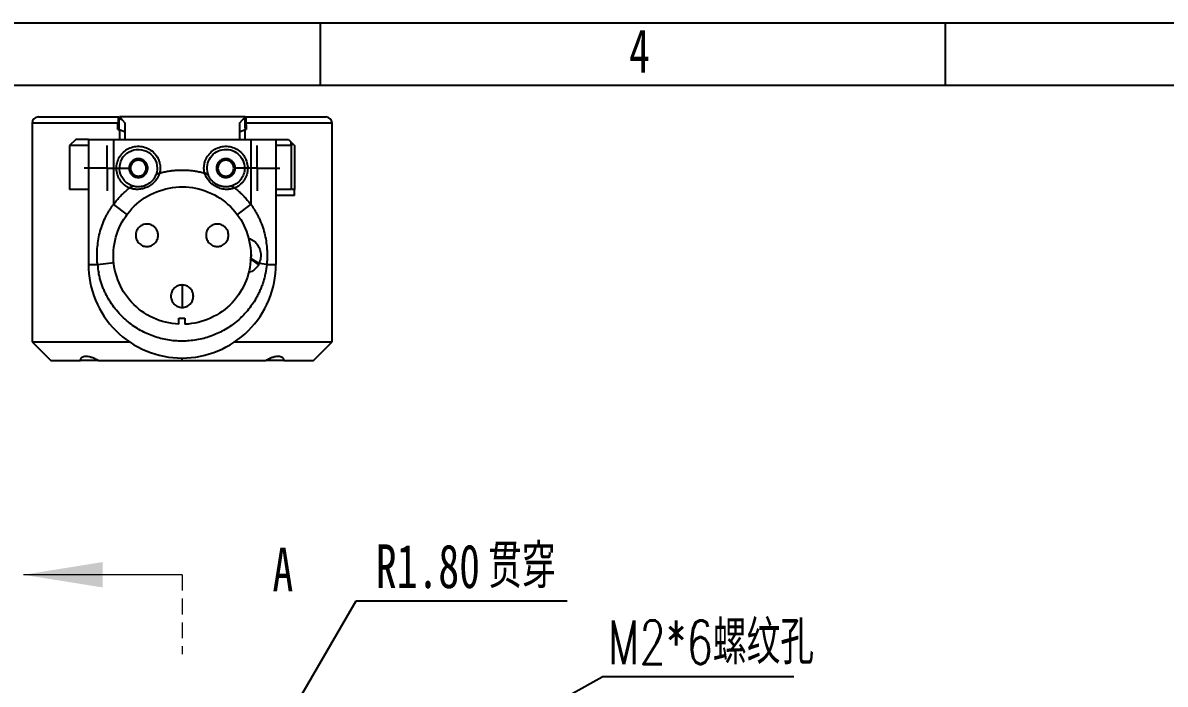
# Model space of a CAD drawing. Header units: millimetres. Extents: x 0 to 304, y 0 to 210.
# Drawn here: x 134.7 to 226.1, y 157.1 to 210 of the extents above; entities that cross this region are included whole.
import ezdxf

# ---------------------------------------------------------------- set-up
doc = ezdxf.new("R2010")
doc.units = ezdxf.units.MM
doc.linetypes.add('HIDDEN', pattern=[1.905, 1.27, -0.635])
doc.layers.add('图框', color=7, linetype='Continuous')
doc.styles.add('SLDTEXTSTYLE0', font='TXT', dxfattribs={"width": 0.7, "bigfont": 'bigfont'})
doc.styles.add('SLDTEXTSTYLE3', font='TXT', dxfattribs={"width": 0.7})
doc.dimstyles.new('SLDDIMSTYLE0', dxfattribs={"dimtxt": 3.5, "dimasz": 4.08, "dimexe": 0, "dimexo": 0.0625, "dimgap": 0.875, "dimtad": 0, "dimtih": 1, "dimtoh": 1, "dimlfac": 2, "dimrnd": 1e-09, "dimzin": 4, "dimdsep": 46, "dimtxsty": 'SLDTEXTSTYLE3', "dimsah": 1, "dimcen": 0, "dimadec": 0, "dimazin": 1, "dimtfac": 1, "dimtofl": 0, "dimtmove": 0, "dimatfit": 3, "dimfxl": 1, "dimfrac": 2, "dimtolj": 1, "dimtzin": 12, "dimarcsym": 0})
doc.dimstyles.new('SLDDIMSTYLE1', dxfattribs={"dimtxt": 0.18, "dimasz": 4.08, "dimexe": 0, "dimexo": 0.0625, "dimgap": 0, "dimtad": 0, "dimtih": 1, "dimtoh": 1, "dimdec": 0, "dimrnd": 1e-09, "dimzin": 0, "dimdsep": 46, "dimtxsty": 'Standard', "dimsah": 1, "dimcen": 0.09, "dimadec": 0, "dimazin": 0, "dimtfac": 4.08, "dimtdec": 0, "dimtofl": 0, "dimtmove": 0, "dimatfit": 3, "dimfxl": 1, "dimfrac": 2, "dimtolj": 1, "dimtzin": 0, "dimarcsym": 0})

# ---------------------------------------------------------------- blocks, each defined once
blk = doc.blocks.new('_D')
at = {"layer": '图框'}
for p, q in [((154.531, 151.922), (161.366, 163.747)), ((161.366, 163.747), (178.271, 163.747)), ((154.081, 151.143), (154.531, 151.922))]:
    blk.add_line(p, q, dxfattribs=at)
blk.add_solid([(154.531, 151.922), (157.013, 155.2), (156.133, 155.708)], dxfattribs=at)
at = {"layer": '图框', "char_height": 3.5, "attachment_point": 1}
for s, insert, style in [('R1.80', (162.954, 168.258), 'SLDTEXTSTYLE3'), ('贯穿', (171.932, 168.258), 'SLDTEXTSTYLE0')]:
    blk.add_mtext(s, dxfattribs=dict(at, insert=insert, style=style))
blk = doc.blocks.new('SW_NOTE_0_1')
at = {"layer": '图框', "color": 0}
blk.add_line((15.333, 0), (0, 0), dxfattribs=at)
at = {"layer": '图框', "color": 0, "insert": (0.455, 4.525), "char_height": 3.5, "attachment_point": 1, "style": 'SLDTEXTSTYLE0'}
blk.add_mtext('M2*6螺纹孔', dxfattribs=at)
blk = doc.blocks.new('SW_CENTERMARKSYMBOL_2')
at = {"layer": '图框', "color": 0}
for p, q in [((0, 1.25), (0, 1.825)), ((0, 0), (0, 1.25)), ((-1.25, 0), (-1.825, 0)), ((0, 0), (-1.25, 0)), ((0, 0), (0, -1.25)), ((0, 0), (1.25, 0)), ((1.25, 0), (1.825, 0)), ((0, -1.25), (0, -1.825))]:
    blk.add_line(p, q, dxfattribs=at)
blk = doc.blocks.new('SW_CENTERMARKSYMBOL_3')
at = {"layer": '图框', "color": 0}
for p, q in [((0, 1.25), (0, 1.825)), ((0, 0), (0, 1.25)), ((-1.25, 0), (-1.825, 0)), ((0, 0), (-1.25, 0)), ((0, 0), (0, -1.25)), ((0, 0), (1.25, 0)), ((1.25, 0), (1.825, 0)), ((0, -1.25), (0, -1.825))]:
    blk.add_line(p, q, dxfattribs=at)

msp = doc.modelspace()

# ---------------------------------------------------------------- linework, layer by layer
at = {"color": 7, "linetype": 'Continuous', "lineweight": 25}
for p, q in [((135.9517, 202.4697), (142.362, 202.4697)), ((142.362, 202.4697), (142.4017, 202.4697)), ((142.4017, 202.4697), (142.4262, 202.4453)), ((142.4257, 202.3565), (142.6192, 202.2523)), ((142.4262, 202.4453), (142.6192, 202.2523)), ((152.4909, 202.4697), (142.4425, 202.4697)), ((142.6192, 202.2523), (142.9017, 201.9697)), ((152.0319, 201.9697), (152.3134, 202.2513)), ((152.3134, 202.2513), (152.5071, 202.445)), ((152.5075, 202.3557), (152.3134, 202.2513)), ((152.5071, 202.445), (152.5319, 202.4697)), ((152.5319, 202.4697), (152.5564, 202.4697)), ((152.5564, 202.4697), (158.9517, 202.4697)), ((135.4517, 201.9697), (135.4517, 184.4697)), ((142.3226, 201.9697), (135.4517, 201.9697)), ((142.3226, 201.4697), (142.3226, 201.9697)), ((142.4431, 201.4398), (142.4431, 200.6697)), ((142.9017, 201.251), (142.4431, 201.4398)), ((142.9017, 200.6697), (142.9017, 201.251)), ((152.4899, 201.4394), (152.0319, 201.2508)), ((152.0319, 201.2508), (152.0319, 200.6697)), ((152.4899, 200.6697), (152.4899, 201.4394)), ((152.5808, 201.4697), (152.5808, 201.9697)), ((159.4517, 201.9697), (152.5808, 201.9697)), ((159.4517, 184.4697), (159.4517, 201.9697)), ((138.9517, 200.6697), (138.4517, 200.1697)), ((138.4517, 200.1697), (138.4517, 196.6697)), ((139.9517, 200.1697), (138.4517, 200.1697)), ((139.9517, 200.6697), (138.9517, 200.6697)), ((139.9517, 200.6697), (139.9517, 190.6697)), ((141.9517, 200.6697), (141.9517, 195.4529)), ((141.9517, 200.6697), (152.9517, 200.6697)), ((152.9517, 200.6697), (152.9517, 195.4529)), ((154.9517, 200.6697), (154.9517, 190.6697)), ((154.9517, 200.6697), (155.9517, 200.6697)), ((156.1739, 200.1697), (154.9517, 200.1697)), ((155.9517, 200.6697), (156.1739, 200.4475)), ((156.1739, 200.1697), (156.1739, 200.4475)), ((156.1739, 200.1697), (156.1739, 196.6697)), ((156.2248, 200.3966), (156.185, 200.4365)), ((156.2248, 200.3966), (156.2248, 200.2124)), ((156.2248, 200.3966), (156.4517, 200.1697)), ((156.4517, 200.1697), (156.4517, 196.6697)), ((139.9517, 196.6697), (138.4517, 196.6697)), ((156.1739, 196.6697), (154.9517, 196.6697)), ((156.4517, 196.6697), (156.2248, 196.6697)), ((141.9517, 195.4529), (143.0468, 194.6399)), ((151.8543, 194.6382), (152.9517, 195.4529)), ((153.5737, 190.6524), (152.8957, 191.1264)), ((152.9117, 191.1651), (153.6131, 190.7328)), ((140.6798, 190.6697), (142.0034, 190.8065)), ((154.2236, 190.6697), (153.6131, 190.7328)), ((147.4517, 189.0197), (147.4517, 187.2197)), ((147.1777, 185.8766), (147.1777, 186.3697)), ((147.1777, 186.3697), (147.6777, 186.3697)), ((147.6777, 186.3697), (147.6777, 185.8744)), ((135.4517, 184.4697), (136.9517, 182.9697)), ((157.9517, 182.9697), (159.4517, 184.4697)), ((147.4517, 182.9697), (147.4517, 183.1697))]:
    msp.add_line(p, q, dxfattribs=at)
at = {"color": 7, "linetype": 'Continuous', "lineweight": 18}
msp.add_line((147.4517, 165.8221), (134.7517, 165.8221), dxfattribs=at)
at = {"color": 7, "linetype": 'HIDDEN', "lineweight": 18}
msp.add_line((147.4517, 165.8221), (147.4517, 159.4721), dxfattribs=at)
at = {"color": 7, "linetype": 'Continuous', "lineweight": 25}
for centre, start, end in [((135.9517, 201.9697), 90, 180), ((158.9517, 201.9697), 0, 90)]:
    msp.add_arc(centre, 0.5, start, end, dxfattribs=at)
for points in [[(142.3226, 201.4696), (142.3489, 201.8043), (142.3753, 202.1378), (142.4017, 202.4698)], [(142.4257, 202.3565), (142.4258, 202.3861), (142.4259, 202.4157), (142.4262, 202.4453)], [(152.5071, 202.445), (152.5074, 202.4152), (152.5075, 202.3855), (152.5075, 202.3557)], [(152.5111, 201.4697), (152.51, 201.7785), (152.5088, 202.0734), (152.5075, 202.3557)], [(152.5319, 202.4698), (152.5482, 202.138), (152.5645, 201.8045), (152.5808, 201.4696)], [(142.3226, 201.4697), (142.3558, 201.4697), (142.389, 201.4697), (142.4222, 201.4697)], [(142.4222, 201.4697), (142.4292, 201.4598), (142.4361, 201.4498), (142.4431, 201.4398)], [(142.9017, 201.251), (142.9017, 201.4992), (142.9017, 201.7385), (142.9017, 201.9697)], [(152.0319, 201.9697), (152.0319, 201.7385), (152.0319, 201.4991), (152.0319, 201.2508)], [(152.5111, 201.4697), (152.504, 201.4596), (152.497, 201.4495), (152.4899, 201.4394)], [(152.5111, 201.4697), (152.5344, 201.4697), (152.5576, 201.4697), (152.5808, 201.4697)], [(144.7017, 198.3697), (144.7017, 198.2716), (144.6627, 198.0752), (144.4959, 197.8256), (144.2462, 197.6588), (143.9517, 197.6002), (143.6572, 197.6588), (143.4076, 197.8256), (143.2408, 198.0752), (143.1822, 198.3697), (143.2408, 198.6642), (143.4076, 198.9139), (143.6572, 199.0807), (143.9517, 199.1392), (144.2462, 199.0807), (144.4959, 198.9139), (144.6627, 198.6642), (144.7017, 198.4679), (144.7017, 198.3697)], [(144.584, 198.3697), (144.584, 198.287), (144.551, 198.1215), (144.4104, 197.911), (144.2, 197.7704), (143.9517, 197.721), (143.7035, 197.7704), (143.493, 197.911), (143.3524, 198.1215), (143.303, 198.3697), (143.3524, 198.618), (143.493, 198.8284), (143.7035, 198.9691), (143.9517, 199.0184), (144.2, 198.9691), (144.4104, 198.8284), (144.551, 198.618), (144.584, 198.4525), (144.584, 198.3697)], [(145.4517, 198.3697), (145.4517, 198.1796), (145.4152, 197.9896), (145.3446, 197.8131)], [(151.7017, 198.3697), (151.7017, 198.2716), (151.6627, 198.0752), (151.4959, 197.8256), (151.2462, 197.6588), (150.9517, 197.6002), (150.6572, 197.6588), (150.4076, 197.8256), (150.2408, 198.0752), (150.1822, 198.3697), (150.2408, 198.6642), (150.4076, 198.9139), (150.6572, 199.0807), (150.9517, 199.1392), (151.2462, 199.0807), (151.4959, 198.9139), (151.6627, 198.6642), (151.7017, 198.4679), (151.7017, 198.3697)], [(151.584, 198.3697), (151.584, 198.287), (151.551, 198.1215), (151.4104, 197.911), (151.2, 197.7704), (150.9517, 197.721), (150.7035, 197.7704), (150.493, 197.911), (150.3524, 198.1215), (150.303, 198.3697), (150.3524, 198.618), (150.493, 198.8284), (150.7035, 198.9691), (150.9517, 199.0184), (151.2, 198.9691), (151.4104, 198.8284), (151.551, 198.618), (151.584, 198.4525), (151.584, 198.3697)], [(145.6579, 197.9807), (145.6535, 197.985), (145.649, 197.9892), (145.6446, 197.9935)], [(149.2589, 197.9935), (149.2544, 197.9892), (149.25, 197.985), (149.2455, 197.9807)], [(143.237, 196.7897), (143.2377, 196.7836), (143.2385, 196.7775), (143.2392, 196.7713)], [(151.6642, 196.7713), (151.665, 196.7775), (151.6657, 196.7836), (151.6664, 196.7897)], [(144.6371, 193.8947), (144.7549, 193.8947), (144.9905, 193.8479), (145.2901, 193.6477), (145.4903, 193.3481), (145.5606, 192.9947), (145.4903, 192.6413), (145.2901, 192.3418), (144.9905, 192.1416), (144.6371, 192.0713), (144.2837, 192.1416), (143.9842, 192.3418), (143.784, 192.6413), (143.7137, 192.9947), (143.784, 193.3481), (143.9842, 193.6477), (144.2837, 193.8479), (144.5193, 193.8947), (144.6371, 193.8947)], [(150.2663, 193.8947), (150.3841, 193.8947), (150.6197, 193.8479), (150.9193, 193.6477), (151.1194, 193.3481), (151.1897, 192.9947), (151.1194, 192.6413), (150.9193, 192.3418), (150.6197, 192.1416), (150.2663, 192.0713), (149.9129, 192.1416), (149.6133, 192.3418), (149.4132, 192.6413), (149.3429, 192.9947), (149.4132, 193.3481), (149.6133, 193.6477), (149.9129, 193.8479), (150.1485, 193.8947), (150.2663, 193.8947)], [(140.6798, 190.6697), (140.7009, 190.435), (140.7346, 190.2012), (140.7806, 189.9697)], [(154.2236, 190.6697), (154.2026, 190.4337), (154.1689, 190.1999), (154.123, 189.9697)], [(147.4517, 189.0197), (147.5695, 189.0197), (147.8051, 188.9729), (148.1047, 188.7727), (148.3049, 188.4731), (148.3751, 188.1197), (148.3049, 187.7663), (148.1047, 187.4668), (147.8051, 187.2666), (147.4517, 187.1963), (147.0983, 187.2666), (146.7987, 187.4668), (146.5986, 187.7663), (146.5283, 188.1197), (146.5986, 188.4731), (146.7987, 188.7727), (147.0983, 188.9729), (147.3339, 189.0197), (147.4517, 189.0197)]]:
    msp.add_open_spline(points, degree=3, dxfattribs=at)
for points, knots in [([(142.362, 202.4697), (142.357, 202.4697), (142.3521, 202.4579), (142.3427, 202.4104), (142.3384, 202.3755), (142.331, 202.2845), (142.3279, 202.2293), (142.3238, 202.106), (142.3226, 202.0384), (142.3226, 201.9697)], [0, 0, 0, 0, 0.25, 0.25, 0.5, 0.5, 0.75, 0.75, 1, 1, 1, 1]), ([(142.4222, 201.4697), (142.4228, 201.6209), (142.4238, 201.9176), (142.4251, 202.2121), (142.4257, 202.3565)], [0, 0, 0, 0, 0.5097763, 1, 1, 1, 1]), ([(152.5808, 201.9697), (152.5808, 202.0388), (152.5801, 202.1066), (152.5775, 202.2301), (152.5756, 202.2858), (152.571, 202.3759), (152.5683, 202.411), (152.5626, 202.4578), (152.5595, 202.4697), (152.5564, 202.4697)], [0, 0, 0, 0, 0.25, 0.25, 0.5, 0.5, 0.75, 0.75, 1, 1, 1, 1]), ([(139.9517, 200.6697), (139.9522, 200.6697), (139.9531, 200.6697), (139.9605, 200.6697), (139.9723, 200.6697), (139.989, 200.6697), (140.0104, 200.6697), (140.0366, 200.6697), (140.0676, 200.6697), (140.1384, 200.6697), (140.2774, 200.6697), (140.5286, 200.6697), (140.8329, 200.6697), (141.1239, 200.6697), (141.3704, 200.6697), (141.5608, 200.6697), (141.755, 200.6697), (141.8859, 200.6697), (141.9517, 200.6697)], [0, 0, 0, 0, 0.0315326, 0.0628402, 0.0939977, 0.1250813, 0.1561677, 0.1873335, 0.2186549, 0.2502068, 0.3750773, 0.5000366, 0.6249071, 0.7498664, 0.812689, 0.8749111, 0.9371443, 1, 1, 1, 1]), ([(152.9517, 200.6697), (152.9847, 200.6697), (153.0505, 200.6697), (153.1486, 200.6697), (153.2458, 200.6697), (153.3421, 200.6697), (153.4374, 200.6697), (153.5318, 200.6697), (153.6252, 200.6697), (153.8085, 200.6697), (154.0705, 200.6697), (154.3747, 200.6697), (154.626, 200.6697), (154.7803, 200.6697), (154.869, 200.6697), (154.9166, 200.6697), (154.9463, 200.6697), (154.9499, 200.6697), (154.9517, 200.6697)], [0, 0, 0, 0, 0.03153262, 0.06284015, 0.09399766, 0.12508127, 0.15616768, 0.18733354, 0.21865493, 0.2502068, 0.37507726, 0.5000366, 0.62490706, 0.7498664, 0.81268897, 0.87491107, 0.93714432, 1, 1, 1, 1]), ([(143.2392, 196.7713), (143.2142, 196.7829), (143.1643, 196.8059), (143.0917, 196.8448), (143.0211, 196.8868), (142.9525, 196.9322), (142.886, 196.9808), (142.7791, 197.0669), (142.6408, 197.2013), (142.4898, 197.3975), (142.3673, 197.6128), (142.2467, 197.9196), (142.1787, 198.3305), (142.238, 198.8259), (142.4329, 199.2853), (142.7481, 199.6722), (143.1586, 199.9559), (143.6319, 200.1141), (144.1305, 200.1341), (144.615, 200.0144), (145.0469, 199.7646), (145.3348, 199.4637), (145.5079, 199.1832), (145.6066, 198.9561), (145.6729, 198.7175), (145.701, 198.499), (145.7031, 198.3068), (145.6903, 198.1423), (145.6687, 198.0346), (145.6579, 197.9807)], [0, 0, 0, 0, 0.0104738, 0.0209031, 0.0313111, 0.0417211, 0.0521562, 0.0626398, 0.093919, 0.1252335, 0.1565127, 0.1878271, 0.2502634, 0.3126997, 0.3751359, 0.4375722, 0.5000085, 0.5624447, 0.624881, 0.6873173, 0.7497535, 0.8121898, 0.8434691, 0.8747835, 0.9060627, 0.9373771, 0.9582747, 0.9790868, 1, 1, 1, 1]), ([(143.5612, 196.9214), (143.2928, 196.9938), (143.0453, 197.1426), (142.6657, 197.549), (142.5341, 197.806), (142.4263, 198.3516), (142.4502, 198.6393), (142.6466, 199.1596), (142.8188, 199.3914), (143.2602, 199.7296), (143.5288, 199.8355), (144.0823, 199.8897), (144.3663, 199.8379), (144.865, 199.5917), (145.0789, 199.3977), (145.3725, 198.9254), (145.4517, 198.6478), (145.4517, 198.3697)], [0, 0, 0, 0, 0.125, 0.125, 0.25, 0.25, 0.375, 0.375, 0.5, 0.5, 0.625, 0.625, 0.75, 0.75, 0.875, 0.875, 1, 1, 1, 1]), ([(149.2455, 197.9807), (149.2397, 198.0076), (149.2282, 198.0614), (149.2158, 198.1428), (149.207, 198.2245), (149.2022, 198.3065), (149.2012, 198.3889), (149.2059, 198.5261), (149.2305, 198.7174), (149.2967, 198.9559), (149.3955, 199.1831), (149.5685, 199.4637), (149.8565, 199.7646), (150.2884, 200.0144), (150.7729, 200.1341), (151.2715, 200.1141), (151.7448, 199.9559), (152.1553, 199.6722), (152.4705, 199.2853), (152.6654, 198.8259), (152.7248, 198.3305), (152.6568, 197.9196), (152.5362, 197.6129), (152.4138, 197.3976), (152.2626, 197.2014), (152.1047, 197.0478), (151.9522, 196.9309), (151.8129, 196.8424), (151.7138, 196.7951), (151.6642, 196.7713)], [0, 0, 0, 0, 0.0104738, 0.0209031, 0.0313111, 0.0417211, 0.0521562, 0.0626398, 0.093919, 0.1252335, 0.1565127, 0.1878271, 0.2502634, 0.3126997, 0.3751359, 0.4375722, 0.5000085, 0.5624447, 0.624881, 0.6873173, 0.7497535, 0.8121898, 0.8434691, 0.8747835, 0.9060627, 0.9373771, 0.9582747, 0.9790868, 1, 1, 1, 1]), ([(149.5588, 197.8131), (149.4771, 198.0175), (149.4412, 198.2401), (149.4676, 198.6795), (149.53, 198.8961), (149.7411, 199.2824), (149.8898, 199.4518), (150.2455, 199.7112), (150.4522, 199.8011), (150.8845, 199.8843), (151.1098, 199.8775), (151.5363, 199.7686), (151.7372, 199.6664), (152.0766, 199.3861), (152.2149, 199.2081), (152.4025, 198.8098), (152.4517, 198.5898), (152.4517, 198.3697)], [0, 0, 0, 0, 0.125, 0.125, 0.25, 0.25, 0.375, 0.375, 0.5, 0.5, 0.625, 0.625, 0.75, 0.75, 0.875, 0.875, 1, 1, 1, 1]), ([(152.4517, 198.3697), (152.4517, 198.2063), (152.4248, 198.0429), (152.3198, 197.7333), (152.2418, 197.5872), (152.0431, 197.3278), (151.9223, 197.2144), (151.6507, 197.0325), (151.5, 196.964), (151.3422, 196.9214)], [0, 0, 0, 0, 0.25, 0.25, 0.5, 0.5, 0.75, 0.75, 1, 1, 1, 1]), ([(145.6446, 197.9935), (145.6369, 197.966), (145.6219, 197.9119), (145.5939, 197.8319), (145.5625, 197.7542), (145.5272, 197.6787), (145.4883, 197.6054), (145.43, 197.5079), (145.3466, 197.3892), (145.2275, 197.2514), (145.0912, 197.1231), (144.9363, 197.005), (144.7675, 196.9006), (144.5272, 196.785), (144.2764, 196.7087), (144.0329, 196.6731), (143.8602, 196.6658), (143.6952, 196.6741), (143.5389, 196.697), (143.3843, 196.7343), (143.2869, 196.771), (143.237, 196.7897)], [0, 0, 0, 0, 0.032941, 0.0649543, 0.0961118, 0.126491, 0.1561751, 0.1852531, 0.2459432, 0.3038477, 0.3627588, 0.4205991, 0.4792825, 0.5373186, 0.6537792, 0.7104429, 0.7698265, 0.8240912, 0.8801512, 0.9386091, 1, 1, 1, 1]), ([(145.3446, 197.8131), (145.3185, 197.7478), (145.2875, 197.6836), (145.218, 197.5622), (145.1787, 197.5036), (145.0874, 197.3873), (145.0359, 197.3304), (144.9241, 197.2249), (144.8639, 197.1767), (144.7391, 197.091), (144.6749, 197.0536), (144.5431, 196.9894), (144.4733, 196.9615), (144.3283, 196.9159), (144.2531, 196.8983), (144.1012, 196.8754), (144.0249, 196.87), (143.9517, 196.8698)], [0, 0, 0, 0, 0.125, 0.125, 0.25, 0.25, 0.375, 0.375, 0.5, 0.5, 0.625, 0.625, 0.75, 0.75, 0.875, 0.875, 1, 1, 1, 1]), ([(145.6446, 197.9935), (145.5917, 197.9633), (145.4931, 197.9071), (145.3916, 197.8429), (145.3446, 197.8131)], [0, 0, 0, 0, 0.5366432, 1, 1, 1, 1]), ([(145.6579, 197.9807), (145.7167, 197.9962), (145.834, 198.027), (146.0113, 198.0674), (146.1891, 198.1034), (146.3676, 198.1344), (146.5467, 198.1607), (146.7264, 198.1823), (146.9069, 198.199), (147.0879, 198.211), (147.2696, 198.2181), (147.5123, 198.2213), (147.8152, 198.2134), (148.177, 198.1848), (148.5362, 198.1366), (148.8932, 198.0706), (149.1279, 198.0107), (149.2455, 197.9807)], [0, 0, 0, 0, 0.0502068, 0.1002744, 0.1502376, 0.2001316, 0.2499917, 0.2998534, 0.349752, 0.3997228, 0.449801, 0.5000215, 0.6002875, 0.700136, 0.799849, 0.8997097, 1, 1, 1, 1]), ([(151.6664, 196.7897), (151.6402, 196.7795), (151.5886, 196.7593), (151.5088, 196.7339), (151.4286, 196.7126), (151.3479, 196.6955), (151.2667, 196.6826), (151.1849, 196.6737), (151.1024, 196.6687), (150.9812, 196.6672), (150.82, 196.6776), (150.6129, 196.7158), (150.4051, 196.7782), (150.2001, 196.8666), (150.0064, 196.9775), (149.8319, 197.1063), (149.6771, 197.2491), (149.5531, 197.3939), (149.4521, 197.5394), (149.3718, 197.6836), (149.3051, 197.8358), (149.2745, 197.94), (149.2589, 197.9935)], [0, 0, 0, 0, 0.0325032, 0.0641317, 0.0949548, 0.1250471, 0.1544879, 0.183362, 0.2117592, 0.2397742, 0.305926, 0.3692591, 0.4354662, 0.5000349, 0.5645964, 0.6308108, 0.694137, 0.7602957, 0.8166852, 0.8749807, 0.9358803, 1, 1, 1, 1]), ([(149.5588, 197.8131), (149.5361, 197.8276), (149.4889, 197.8577), (149.4164, 197.9021), (149.339, 197.9481), (149.2862, 197.978), (149.2589, 197.9935)], [0, 0, 0, 0, 0.22291357, 0.46358806, 0.72246151, 1, 1, 1, 1]), ([(151.3422, 196.9214), (151.3141, 196.9144), (151.2585, 196.9004), (151.1727, 196.8853), (151.0864, 196.875), (150.9987, 196.8696), (150.9088, 196.8696), (150.8166, 196.8751), (150.7233, 196.8863), (150.6303, 196.9037), (150.5391, 196.9267), (150.4504, 196.9551), (150.3642, 196.9886), (150.2805, 197.0273), (150.1994, 197.071), (150.1208, 197.1198), (150.0449, 197.1738), (149.9717, 197.233), (149.902, 197.2969), (149.8371, 197.3649), (149.7774, 197.4353), (149.7235, 197.5072), (149.6751, 197.5806), (149.6316, 197.6559), (149.5921, 197.7336), (149.57, 197.7864), (149.5588, 197.8131)], [0, 0, 0, 0, 0.0456926, 0.0904799, 0.1340631, 0.1766492, 0.2196388, 0.2626766, 0.3051965, 0.3467008, 0.3866463, 0.4252193, 0.4628497, 0.5, 0.5371503, 0.5747807, 0.6133537, 0.6532992, 0.6948035, 0.7373234, 0.7803612, 0.8233508, 0.8659369, 0.9095201, 0.9543074, 1, 1, 1, 1]), ([(147.1777, 185.8766), (146.469, 185.9119), (145.7676, 186.0861), (144.4818, 186.6865), (143.8979, 187.1125), (142.9339, 188.1538), (142.554, 188.7686), (142.0542, 190.0968), (141.9345, 190.8096), (141.973, 192.2281), (142.1311, 192.9333), (142.7021, 194.2324), (143.1148, 194.8258), (144.1339, 195.8133), (144.74, 196.2071), (146.0564, 196.7369), (146.7663, 196.8728), (148.1853, 196.8666), (148.894, 196.7245), (150.2057, 196.1831), (150.8083, 195.7841), (151.8187, 194.7877), (152.2262, 194.1907), (152.7858, 192.8867), (152.9378, 192.1801), (152.9638, 190.7613), (152.8379, 190.0496), (152.3265, 188.7259), (151.9413, 188.1143), (150.9681, 187.0815), (150.3805, 186.6606), (149.0896, 186.0715), (148.3866, 185.9035), (147.6777, 185.8744)], [0, 0, 0, 0, 0.0625, 0.0625, 0.125, 0.125, 0.1875, 0.1875, 0.25, 0.25, 0.3125, 0.3125, 0.375, 0.375, 0.4375, 0.4375, 0.5, 0.5, 0.5625, 0.5625, 0.625, 0.625, 0.6875, 0.6875, 0.75, 0.75, 0.8125, 0.8125, 0.875, 0.875, 0.9375, 0.9375, 1, 1, 1, 1]), ([(141.9517, 195.4529), (141.989, 195.5023), (142.0634, 195.601), (142.1799, 195.745), (142.2997, 195.8856), (142.4231, 196.0228), (142.5501, 196.1564), (142.6807, 196.2865), (142.8149, 196.4132), (142.9527, 196.5363), (143.0938, 196.6562), (143.1907, 196.7329), (143.2392, 196.7713)], [0, 0, 0, 0, 0.100439, 0.2005857, 0.3005128, 0.4002931, 0.5, 0.5997069, 0.6994872, 0.7994143, 0.899561, 1, 1, 1, 1]), ([(143.5612, 196.9214), (143.5361, 196.912), (143.4837, 196.8923), (143.4046, 196.8609), (143.3214, 196.8266), (143.2658, 196.8023), (143.237, 196.7897)], [0, 0, 0, 0, 0.22288137, 0.46354654, 0.72243119, 1, 1, 1, 1]), ([(143.9516, 196.8697), (143.8835, 196.8696), (143.8194, 196.8741), (143.6895, 196.8913), (143.6244, 196.9044), (143.5612, 196.9214)], [0, 0, 0, 0, 0.5, 0.5, 1, 1, 1, 1]), ([(151.6664, 196.7897), (151.6106, 196.8139), (151.5065, 196.859), (151.3942, 196.9017), (151.3422, 196.9214)], [0, 0, 0, 0, 0.5364195, 1, 1, 1, 1]), ([(151.6642, 196.7713), (151.7127, 196.7329), (151.8096, 196.6561), (151.9508, 196.5363), (152.0885, 196.4132), (152.2227, 196.2865), (152.3533, 196.1564), (152.4803, 196.0228), (152.6037, 195.8856), (152.7235, 195.745), (152.84, 195.601), (152.9144, 195.5023), (152.9517, 195.4529)], [0, 0, 0, 0, 0.100439, 0.2005857, 0.3005128, 0.4002931, 0.5, 0.5997069, 0.6994872, 0.7994143, 0.899561, 1, 1, 1, 1]), ([(156.4517, 196.1697), (156.4517, 196.2511), (156.4517, 196.4157), (156.4517, 196.5844), (156.4517, 196.6697)], [0, 0, 0, 0, 0.4942675, 1, 1, 1, 1]), ([(156.4517, 196.1697), (156.1643, 196.1697), (155.6983, 196.1697), (155.1585, 196.1697), (154.9517, 196.1697)], [0, 0, 0, 0, 0.6168296, 1, 1, 1, 1]), ([(140.6798, 190.6697), (140.6749, 190.7297), (140.6649, 190.8496), (140.6554, 191.0298), (140.6496, 191.2099), (140.648, 191.3899), (140.6505, 191.5699), (140.6571, 191.7497), (140.6767, 192.0787), (140.7308, 192.5589), (140.8553, 193.1757), (141.0396, 193.7826), (141.2366, 194.2521), (141.4106, 194.5981), (141.5348, 194.8227), (141.6665, 195.04), (141.8047, 195.2505), (141.9029, 195.3857), (141.9517, 195.4529)], [0, 0, 0, 0, 0.03553623, 0.07096764, 0.10632544, 0.141641, 0.17694584, 0.21227148, 0.2476494, 0.37117561, 0.4974355, 0.62135197, 0.74950074, 0.80089603, 0.85158716, 0.90162949, 0.95108057, 1, 1, 1, 1]), ([(152.9517, 195.4529), (152.9786, 195.4162), (153.0326, 195.3426), (153.111, 195.2295), (153.1876, 195.1139), (153.2624, 194.9957), (153.3351, 194.8749), (153.4057, 194.7515), (153.4742, 194.6255), (153.5406, 194.497), (153.6778, 194.2164), (153.86, 193.7814), (154.047, 193.1772), (154.1739, 192.5615), (154.2323, 192.0366), (154.2533, 191.6159), (154.2564, 191.3001), (154.248, 190.9843), (154.2317, 190.7747), (154.2236, 190.6697)], [0, 0, 0, 0, 0.02677771, 0.05378956, 0.08104664, 0.10855972, 0.13633928, 0.16439551, 0.19273829, 0.2213772, 0.25032154, 0.37852832, 0.50244433, 0.62782645, 0.75198684, 0.81406185, 0.87597812, 0.93790206, 1, 1, 1, 1]), ([(152.7634, 192.7313), (152.7841, 192.7284), (152.9037, 192.7117), (153.1176, 192.5988), (153.3866, 192.3847), (153.6099, 192.0607), (153.7255, 191.7053), (153.7525, 191.3952), (153.7369, 191.0802), (153.6625, 190.8714), (153.6131, 190.7328)], [0, 0, 0, 0, 0.0326833, 0.1889741, 0.3467614, 0.507003, 0.6702892, 0.7534557, 0.8364002, 1, 1, 1, 1]), ([(152.9493, 191.4836), (152.95, 191.4818), (152.9644, 191.4478), (152.9804, 191.3744), (152.9576, 191.2658), (152.9275, 191.1997), (152.9117, 191.1651)], [0, 0, 0, 0, 0.0177461, 0.3374469, 0.6526522, 1, 1, 1, 1]), ([(139.9517, 190.6697), (139.9517, 190.6697), (140.0175, 190.6697), (140.2683, 190.6697), (140.4531, 190.6697), (140.6798, 190.6697)], [0, 0, 0, 0, 0.5, 0.5, 1, 1, 1, 1]), ([(139.9517, 190.6697), (139.9517, 189.688), (140.1469, 188.7066), (140.8983, 186.8926), (141.4542, 186.0606), (142.8426, 184.6722), (143.6746, 184.1163), (145.4886, 183.3649), (146.47, 183.1697), (148.4335, 183.1697), (149.4148, 183.3649), (151.2289, 184.1163), (152.0608, 184.6722), (153.4492, 186.0606), (154.0051, 186.8926), (154.7565, 188.7066), (154.9517, 189.688), (154.9517, 190.6697)], [0, 0, 0, 0, 0.125, 0.125, 0.25, 0.25, 0.375, 0.375, 0.5, 0.5, 0.625, 0.625, 0.75, 0.75, 0.875, 0.875, 1, 1, 1, 1]), ([(153.5737, 190.6524), (153.5205, 190.5671), (153.4101, 190.39), (153.1604, 190.1773), (152.9349, 190.0438), (152.7866, 190.0202), (152.7572, 190.0155)], [0, 0, 0, 0, 0.2494728, 0.5181968, 0.9043943, 1, 1, 1, 1]), ([(153.6131, 190.7328), (153.6068, 190.7191), (153.5942, 190.6918), (153.5805, 190.6655), (153.5737, 190.6524)], [0, 0, 0, 0, 0.5001687, 1, 1, 1, 1]), ([(154.2236, 190.6697), (154.4504, 190.6697), (154.6352, 190.6697), (154.8859, 190.6697), (154.9517, 190.6697), (154.9517, 190.6697)], [0, 0, 0, 0, 0.5, 0.5, 1, 1, 1, 1]), ([(154.123, 189.9697), (154.1101, 189.9073), (154.0844, 189.7832), (154.0394, 189.5994), (153.9902, 189.4189), (153.9365, 189.2418), (153.8787, 189.0681), (153.8169, 188.898), (153.7512, 188.7314), (153.682, 188.5685), (153.6093, 188.4093), (153.5334, 188.2537), (153.4544, 188.1019), (153.3725, 187.9538), (153.1134, 187.5117), (152.619, 186.8358), (151.7672, 186.014), (150.807, 185.3638), (149.7353, 184.8806), (148.6145, 184.5879), (147.4525, 184.49), (146.2898, 184.5873), (145.167, 184.8805), (144.095, 185.3651), (143.2643, 185.9282), (142.6363, 186.4939), (142.1936, 186.9789), (141.7923, 187.5132), (141.5075, 187.9828), (141.3067, 188.3785), (141.1753, 188.6709), (141.0551, 188.9767), (140.948, 189.2958), (140.8537, 189.6274), (140.805, 189.8547), (140.7804, 189.9697)], [0, 0, 0, 0, 0.0102717, 0.0204313, 0.0304796, 0.0404172, 0.0502451, 0.0599639, 0.0695743, 0.0790772, 0.0884733, 0.0977634, 0.1069483, 0.1160286, 0.1250053, 0.189456, 0.2499791, 0.3146265, 0.3749634, 0.4382024, 0.4999596, 0.5615774, 0.6249413, 0.6856109, 0.7499378, 0.7854425, 0.8214172, 0.8554131, 0.8928602, 0.9096438, 0.9268491, 0.9444817, 0.9625474, 0.9810516, 1, 1, 1, 1]), ([(147.6777, 186.3437), (147.6023, 186.3348), (147.4357, 186.3151), (147.269, 186.3361), (147.1777, 186.3476)], [0, 0, 0, 0, 0.452027, 1, 1, 1, 1]), ([(135.4517, 184.4697), (135.4715, 184.4697), (135.5112, 184.4697), (135.8299, 184.4697), (136.3328, 184.4697), (137.0299, 184.4697), (137.9041, 184.4697), (138.9424, 184.4697), (140.1248, 184.4697), (141.4379, 184.4697), (142.494, 184.4697), (143.1258, 184.4697), (143.2599, 184.4697)], [0, 0, 0, 0, 0.10788194, 0.21576387, 0.32364581, 0.43152775, 0.53940969, 0.64729162, 0.75517356, 0.8630555, 0.97093744, 1, 1, 1, 1]), ([(151.6435, 184.4697), (151.7776, 184.4697), (152.4094, 184.4697), (153.4656, 184.4697), (154.7786, 184.4697), (155.961, 184.4697), (156.9993, 184.4697), (157.8735, 184.4697), (158.5706, 184.4697), (159.0735, 184.4697), (159.3923, 184.4697), (159.4319, 184.4697), (159.4517, 184.4697)], [0, 0, 0, 0, 0.0290626, 0.1369445, 0.2448264, 0.3527084, 0.4605903, 0.5684723, 0.6763542, 0.7842361, 0.8921181, 1, 1, 1, 1]), ([(136.9517, 182.9697), (136.9517, 182.9697), (136.9289, 182.9697), (137.008, 182.9697), (137.1996, 182.9697), (137.5413, 182.9697), (138.0096, 182.9697), (138.5946, 182.9697), (139.0803, 182.9697), (139.3232, 182.9697)], [0, 0, 0, 0, 0.00006341, 0.16671951, 0.3333756, 0.5000317, 0.6666878, 0.8333439, 1, 1, 1, 1]), ([(139.3232, 182.9697), (139.3243, 182.9854), (139.3265, 183.0165), (139.335, 183.06), (139.3473, 183.1004), (139.3636, 183.1376), (139.384, 183.1717), (139.4085, 183.2026), (139.4615, 183.2544), (139.5648, 183.3104), (139.7532, 183.3353), (139.9825, 183.3104), (140.1956, 183.2491), (140.3712, 183.1805), (140.504, 183.1198), (140.6395, 183.0499), (140.729, 182.9967), (140.7745, 182.9697)], [0, 0, 0, 0, 0.0380663, 0.0753479, 0.1119352, 0.147923, 0.1834105, 0.2185001, 0.253297, 0.3783789, 0.5000359, 0.6216831, 0.7467748, 0.8078318, 0.8700298, 0.9339155, 1, 1, 1, 1]), ([(140.708, 182.9697), (140.6705, 182.9697), (140.4884, 182.9697), (140.1733, 182.9697), (139.8068, 182.9697), (139.5282, 182.9697), (139.3519, 182.9697), (139.3357, 182.9697), (139.3281, 182.9697)], [0, 0, 0, 0, 0.0502647, 0.2439816, 0.4376985, 0.6314154, 0.8251323, 1, 1, 1, 1]), ([(140.7745, 182.9697), (141.7053, 182.9697), (142.7693, 182.9697), (145.0398, 182.9697), (146.2456, 182.9697), (147.4517, 182.9697)], [0, 0, 0, 0, 0.5, 0.5, 1, 1, 1, 1]), ([(147.4517, 182.9697), (148.6578, 182.9697), (149.8637, 182.9697), (152.1341, 182.9697), (153.1981, 182.9697), (154.129, 182.9697)], [0, 0, 0, 0, 0.5, 0.5, 1, 1, 1, 1]), ([(154.129, 182.9697), (154.1551, 182.9854), (154.2068, 183.0165), (154.2848, 183.06), (154.362, 183.1004), (154.4384, 183.1376), (154.514, 183.1717), (154.5886, 183.2026), (154.7259, 183.2544), (154.921, 183.3104), (155.1502, 183.3353), (155.3386, 183.3104), (155.4515, 183.2491), (155.5153, 183.1805), (155.55, 183.1198), (155.573, 183.0499), (155.5778, 182.9967), (155.5802, 182.9697)], [0, 0, 0, 0, 0.0380663, 0.0753479, 0.1119352, 0.147923, 0.1834105, 0.2185001, 0.253297, 0.3783789, 0.5000359, 0.6216831, 0.7467748, 0.8078318, 0.8700298, 0.9339155, 1, 1, 1, 1]), ([(155.5753, 182.9697), (155.5677, 182.9697), (155.5515, 182.9697), (155.3752, 182.9697), (155.0966, 182.9697), (154.7301, 182.9697), (154.415, 182.9697), (154.2329, 182.9697), (154.1954, 182.9697)], [0, 0, 0, 0, 0.1748677, 0.3685846, 0.5623015, 0.7560184, 0.9497353, 1, 1, 1, 1]), ([(155.5802, 182.9697), (155.8231, 182.9697), (156.3088, 182.9697), (156.8938, 182.9697), (157.3621, 182.9697), (157.7038, 182.9697), (157.8954, 182.9697), (157.9745, 182.9697), (157.9517, 182.9697), (157.9517, 182.9697)], [0, 0, 0, 0, 0.1666561, 0.3333122, 0.4999683, 0.6666244, 0.8332805, 0.9999366, 1, 1, 1, 1])]:
    msp.add_open_spline(points, degree=3, knots=knots, dxfattribs=at)
at = {"color": 7, "linetype": 'Continuous', "lineweight": 18}
msp.add_solid([(134.7517, 165.8221), (141.1017, 164.8061), (141.1017, 166.8381)], dxfattribs=at)
at = {"layer": '图框'}
for p, q in [((0, 210), (297, 210)), ((208.5, 210), (208.5, 205))]:
    msp.add_line(p, q, dxfattribs=at)
at = {"layer": '图框', "lineweight": 25}
msp.add_line((158.5, 210), (158.5, 205), dxfattribs=at)
at = {"layer": '图框', "linetype": 'Continuous', "lineweight": 25}
msp.add_line((25, 205), (292, 205), dxfattribs=at)

# ---------------------------------------------------------------- block references
at = {"layer": '图框'}
for name, p in [('SW_CENTERMARKSYMBOL_3', (141.4517, 198.3697)), ('SW_CENTERMARKSYMBOL_2', (153.4517, 198.3697)), ('SW_NOTE_0_1', (181.0661, 157.6427))]:
    msp.add_blockref(name, p, dxfattribs=at)

# ---------------------------------------------------------------- texts
at = {"color": 7, "linetype": 'Continuous', "insert": (154.6811, 167.9883), "char_height": 3.5, "attachment_point": 1, "style": 'SLDTEXTSTYLE3'}
msp.add_mtext('A', dxfattribs=at)
at = {"layer": '图框', "insert": (184.0444, 209.4995), "char_height": 3.5, "attachment_point": 2, "style": 'SLDTEXTSTYLE3'}
msp.add_mtext('4', dxfattribs=at)

# ---------------------------------------------------------------- dimensions: what is measured, and where the dimension line sits
at = {"layer": '图框'}
dim = msp.add_radius_dim(center=(154.0808, 151.1426), mpoint=(154.5312, 151.9218), text='<> 贯穿', dimstyle='SLDDIMSTYLE0', dxfattribs=at)
dim.commit()
dim.dimension.update_dxf_attribs({"geometry": '_D', "text_midpoint": (170.6122, 165.9117), "dimtype": 164})

# ---------------------------------------------------------------- leaders
msp.add_leader([(157.2184, 144.4896), (181.0661, 157.6427)], dimstyle='SLDDIMSTYLE1', dxfattribs=at)

doc.saveas('drawing.dxf')
